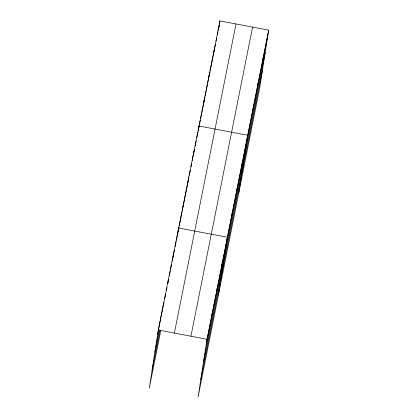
<?xml version="1.0" encoding="UTF-8"?>
<svg xmlns="http://www.w3.org/2000/svg" width="418" height="418" viewBox="0 0 418 418"><rect width="100%" height="100%" fill="white"/><g stroke="black" fill="none" stroke-linecap="round" stroke-linejoin="round"><path stroke-width="0.63" d="M268.649 30.153L207.014 339.275L198.064 397.1L259.693 87.979L268.649 30.153L219.936 20.9L158.307 330.021L149.351 387.847L160.794 330.466M163.391 304.523L157.586 334.682M168.475 279.02L167.754 283.681L168.642 279.214M173.015 257.013L173.559 253.517M177.629 234.555L177.822 233.301M178.011 232.089L178.643 228.014L227.355 237.267L218.4 295.087M183.727 202.511L183.006 207.171L188.727 178.481M188.09 181.668L188.811 177.007M193.895 151.504L192.285 160.627M197.777 133.797L197.97 132.543M204.219 99.724L203.498 104.385L204.998 96.882M209.46 73.453L207.741 83.114M214.695 47.177L213.974 51.837L215.474 44.329M219.022 26.815L219.215 25.561L218.217 30.566M219.398 24.396L219.936 20.9M211.377 318.432L212.098 313.772M216.461 292.929L217.182 288.268M221.545 267.431L222.271 262.77M231.718 216.425L232.439 211.764M236.802 190.921L237.523 186.261M241.886 165.418L242.607 160.758M238.741 193.079L247.691 135.254L198.984 126.001L198.263 130.662L199.135 126.283M252.211 113.639L252.932 108.978M257.446 87.362L258.167 82.701M262.687 61.091L263.408 56.43M163.433 305.354L164.065 302.167M164.702 298.98L165.721 293.88M166.354 290.693L166.991 287.506M169.28 276.026L170.293 270.927M170.549 269.652L171.568 264.552M172.2 261.365L172.838 258.178M172.963 257.54L173.219 256.265M173.475 254.99L174.489 249.886M175.126 246.698L176.14 241.599M176.396 240.324L177.922 232.674M178.047 232.037L179.066 226.937M179.322 225.663L181.992 212.271M182.243 210.996L182.88 207.809M189.364 175.294L190.378 170.194M191.016 167.007L191.648 163.814M193.936 152.34L194.574 149.153M195.211 145.966L196.225 140.866M196.862 137.674L197.881 132.574M199.381 125.034L200.379 120.029M200.63 118.775L201.628 113.769M201.878 112.52L203.373 105.012M205.243 95.628L206.241 90.622M206.492 89.374L207.49 84.368M208.99 76.86L209.982 71.854M210.233 70.605L213.849 52.464M216.096 41.199L216.723 38.075M217.344 34.945L217.966 31.815M154.869 352.228L159.315 329.912M152.068 370.306L160.078 330.136M174.379 333.078L236.013 23.951M190.942 336.224L252.571 27.097M206.293 343.936L267.928 34.814M203.576 361.481L265.211 52.354M200.781 379.554L262.41 70.433M158.307 330.021L207.014 339.275"/></g></svg>
